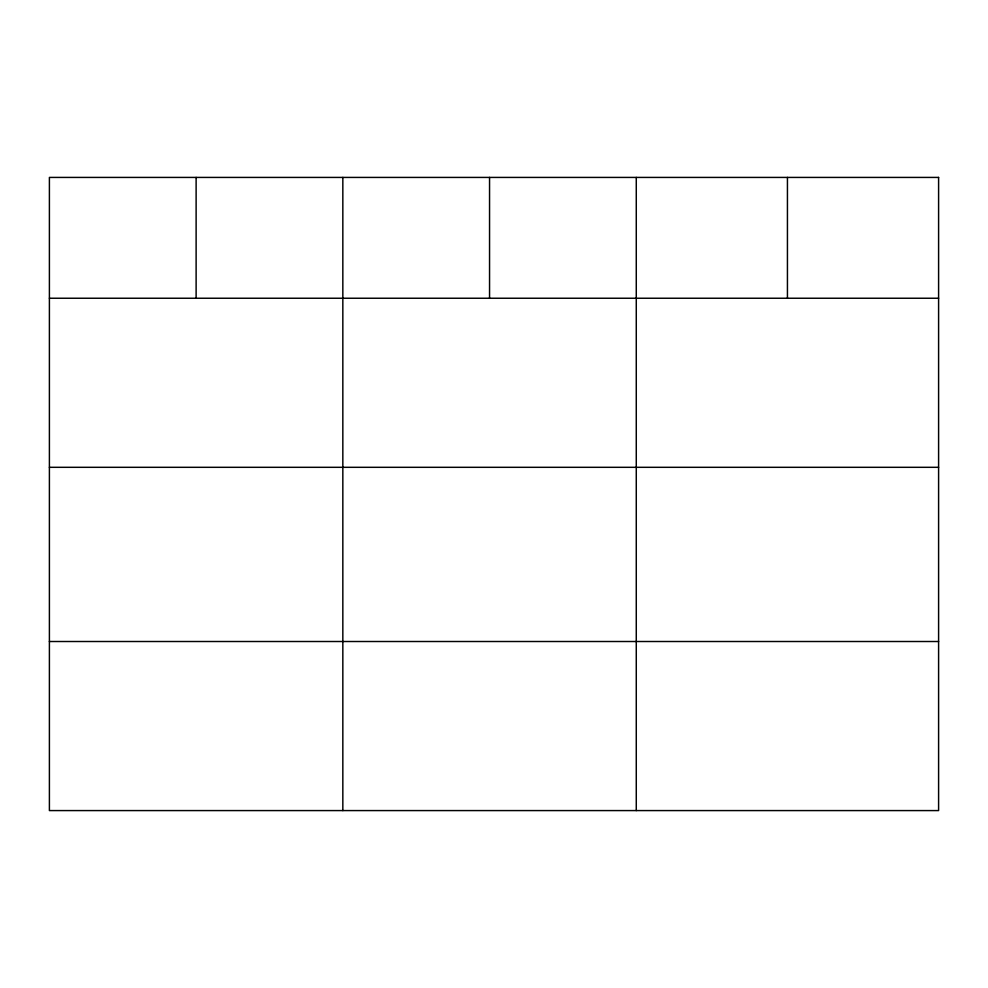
<?xml version="1.0" encoding="UTF-8"?>
<svg xmlns="http://www.w3.org/2000/svg" width="988" height="988" viewBox="0 0 988 988"><rect width="100%" height="100%" fill="white"/><g stroke="black" fill="none" stroke-linecap="round" stroke-linejoin="round"><path stroke-width="1.48" d="M49.4 298.24L938.6 298.24M49.4 467.312L938.6 467.312M49.4 641.508L938.6 641.508M787.436 177.42L787.436 298.24M636.272 177.42L636.272 810.58M489.554 177.42L489.554 298.24M342.836 177.42L342.836 810.58M196.118 177.42L196.118 298.24M938.6 177.42L49.4 177.42L49.4 810.58L938.6 810.58L938.6 177.42"/></g></svg>
